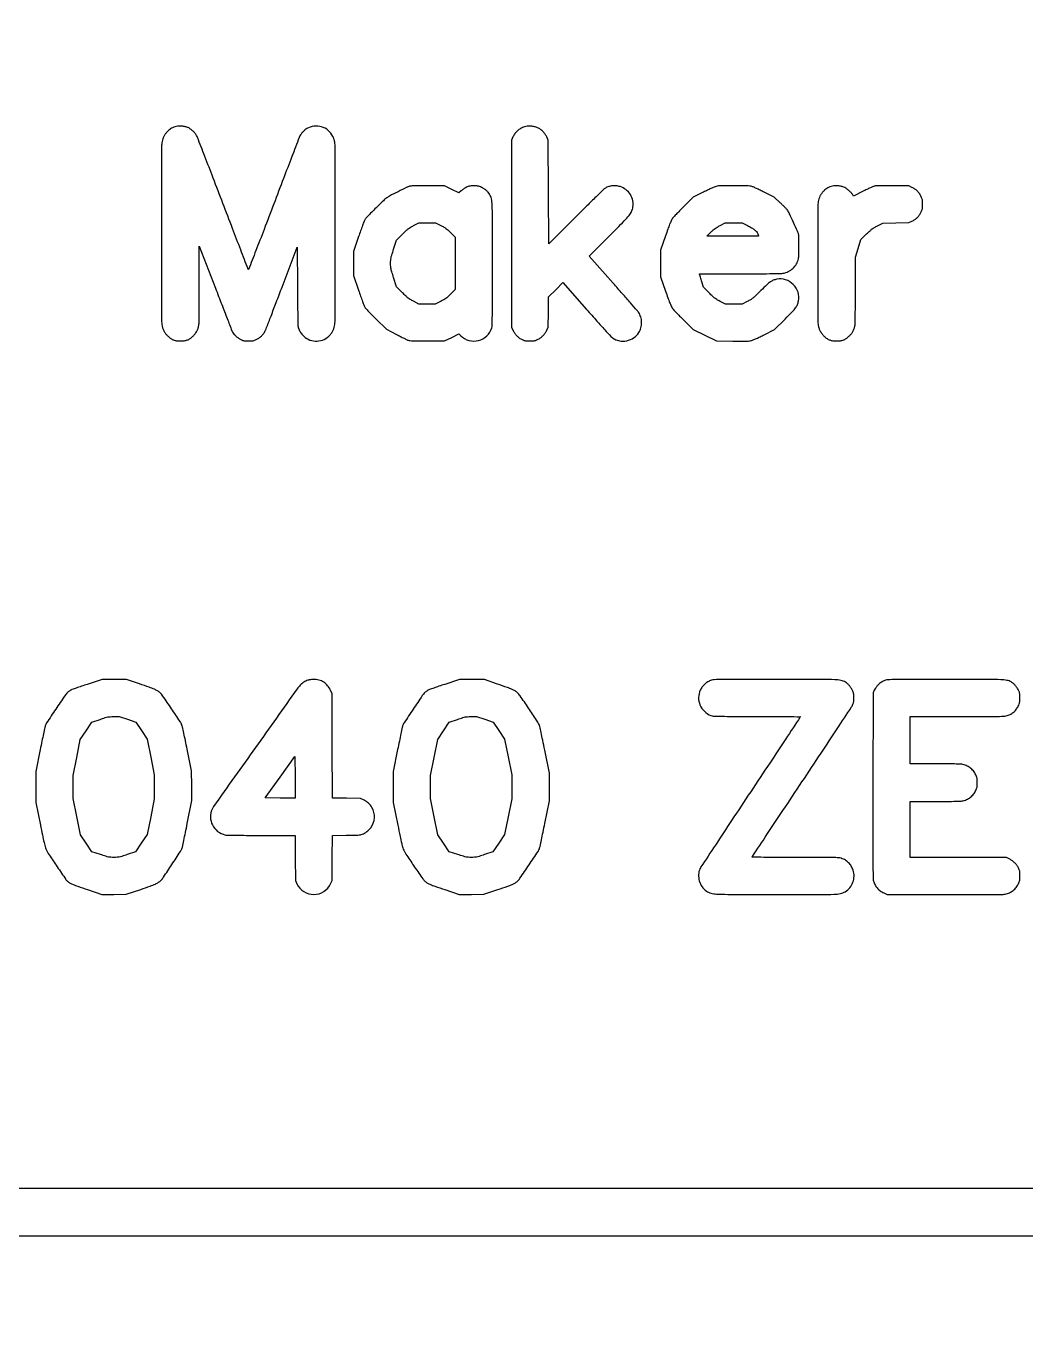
# Model space of a CAD drawing. Extents: x 980 to 25457, y 984 to 49020.
# Drawn here: x 13790 to 15968, y 37012 to 39874 of the extents above; entities that cross this region are included whole.
import ezdxf

# ---------------------------------------------------------------- set-up
doc = ezdxf.new("R2010")
doc.units = 0

msp = doc.modelspace()

# ---------------------------------------------------------------- linework, layer by layer
for points in [[(25353.176636, 36563.461695, -0.000001), (25352.040197, 20064.737908)], [(981.025332, 39243.286233, 0.000001), (980.725995, 36638.380945, 0.000022), (980.440705, 32466.957132, 0.000002), (980.203828, 20941, 0.000003), (980.107189, 12237.212398, 0.000012), (980.209361, 6804.802998)], [(1083.221486, 6831.128539, -0.000012), (1083.127559, 12273.089819, -0.000003), (1083.236026, 20942, -0.000002), (1083.488164, 32350.921193, -0.000022), (1083.779877, 36579.793336, -0.000001), (1084.083373, 39239.060792, -0.032823)], [(1895.500479, 7922.608607, -0.000003), (1895.516153, 10549.853821, -0.000001), (1895.574114, 14934.526042, -0.000001), (1895.654924, 19974.475505, -0.000001), (1895.750479, 25038.650259)], [(25455.283853, 8026.2, 0.000006), (25455.447111, 13939.785085, 0.000004), (25455.5, 20957, 0.000003), (25455.451202, 30583.274766, 0.000015), (25455.249846, 35648.33495)], [(23837.04827, 49018.908979, 0.000001), (21675.802621, 49019.17901, 0.000024), (18681.279442, 49019.402857, 0.000005), (13233.5, 49019.49605, 0.000002), (9165.520775, 49019.509787, 0.000004), (5739.221875, 49019.480206)], [(24540.017364, 25078.057967, 0.000003), (24540.072189, 18212.977995, 0.000025)], [(1792.666637, 28542.695892, 0.000006), (1792.411049, 24569.503036, 0.000003), (1792.195825, 19883.965567, 0.000004), (1792.047621, 15244.749166, 0.000006), (1792, 11426.463451)], [(24642.699465, 18970.575659, 0.000004), (24643, 25073.957926)], [(23728.367996, 45337.206403, 0.000002), (23728.354216, 42876.105371, 0.000002), (23728.361756, 40416.175094, 0.019036)], [(2708.027317, 40429.777448, 0.000002), (2708.046285, 42874.87655, 0.000002), (2708.048936, 45320.157135, 0.014115)], [(23830.974531, 40438.62303, -0.000002), (23830.960256, 42874.830485, -0.000002), (23830.963185, 45310.710508, -0.013332)], [(13824.671875, 46783.53447, -0.00001), (15406.434288, 46783.581334, -0.000006), (17284.5, 46783.575087, -0.000006), (20407.841099, 46783.489704, -0.000086)], [(22188.118441, 46885.898062, 0.000002), (21154.696275, 46886.184515, 0.00005)], [(11948.415956, 46444.603584, 0.000002), (11948.240306, 45424.10039, 0.000048)], [(22164.7084, 37341.415556, -0.000002), (21019.046627, 37341.238715, -0.000042)], [(19548.368716, 37341.140756, -0.000012), (17271, 37341.236673, -0.000007), (14300.26361, 37341.473702, -0.000076), (13126.940203, 37341.762377, -0.000008), (12380.837768, 37342.071856, -0.035149), (12365, 37343.19344, -0.008076), (12344.594225, 37346.426222, -0.012557), (12327.129279, 37349.937147, -0.013406), (12310.735497, 37354.128496, -0.011323), (12293.631256, 37359.414966, -0.052442), (12225.331756, 37390.506757, -0.053082), (12165.297889, 37435.022394, -0.053116), (12116.014842, 37491.150329, -0.052641), (12079.490698, 37556.564184, -0.019118), (12070.37697, 37580.356143, -0.018182), (12062.93793, 37605.173701, -0.017569), (12057.10388, 37631.295646, -0.01529), (12052.802773, 37659, -0.030793), (12052.00554, 37671.867799, -0.000004), (12051.750672, 38512.850261, -0.000064), (12051.548069, 39716.029399, -0.00001), (12051.5, 42063, -0.000006), (12051.536126, 44876.122581, -0.000097)], [(11948.14474, 44107.371698, 0.000013), (11948.246262, 42052.5, 0.000007), (11948.492302, 39326.436677, 0.00009), (11948.782725, 38303.428514, 0.000013), (11949.095668, 37664.667079, 0.032528), (11950.288236, 37646.5, 0.011045), (11955.004923, 37615.846307, 0.014831), (11960.709539, 37588.329923, 0.015618), (11967.758361, 37562.388406, 0.014863), (11976.51802, 37536.5, 0.044041), (12011.327102, 37463.32542, 0.044407), (12058.331693, 37397.59563, 0.044357), (12116.259656, 37341.133634, 0.043735), (12183.5, 37295.475373, 0.025466), (12223.759461, 37275.620143, 0.025063), (12266.041191, 37259.843052, 0.024539), (12310.556566, 37248.098325, 0.022228), (12357.5, 37240.308573, 0.0299), (12378.903308, 37239.018314, 0.000015), (13051.178333, 37238.750856, 0.000086), (14149.329828, 37238.536381, 0.000006), (17280.5, 37238.5, 0.000006), (20411.670172, 37238.536381, 0.000086)], [(22508.880463, 44165.819171, -0.000013), (22508.780506, 42053, -0.000007), (22508.543026, 39306.679332, -0.000092)], [(22508.594957, 46441.130711, -0.000003), (22508.777433, 45460.46859, -0.000051)], [(19747.966021, 46886.42952, 0.00001), (17285.5, 46886.561405, 0.000015), (15404.375221, 46886.565599, 0.000025), (13819.1125, 46886.440676)]]:
    msp.add_lwpolyline(points, format="xyb")
for points in [[(14113.836372, 39655.139713, 0.024634), (14108.665401, 39653.145152, 0.039191), (14104.496549, 39650.890719, 0.038479), (14100.67781, 39647.981678, 0.022718), (14096.573579, 39643.975208, 0.036457), (14092.891168, 39639.413498, 0.034728), (14089.843812, 39634.293032, 0.034584), (14087.523383, 39628.778023, 0.03544), (14086.007652, 39623.040348, 0.046812), (14084.998115, 39612.316707, 0.000076), (14084.968248, 39422.507482, 0.000077), (14084.996303, 39232.774534, 0.046084), (14086.00528, 39221.88649, 0.042221), (14087.761155, 39215.514796, 0.039155), (14090.596493, 39209.357896, 0.038808), (14094.386529, 39203.665537, 0.039748), (14098.983124, 39198.676109, 0.037125), (14105.106213, 39193.798249, 0.060269), (14111.004787, 39190.741794, 0.057938), (14117.628887, 39189.107161, 0.031558), (14126, 39188.578281, 0.031558), (14134.371113, 39189.107161, 0.057938), (14140.995213, 39190.741794, 0.060269), (14146.893787, 39193.798249, 0.037125), (14153.016876, 39198.676109, 0.04024), (14157.74569, 39203.819177, 0.04098), (14161.557648, 39209.623403, 0.041395), (14164.339782, 39215.913199, 0.042923), (14166.007061, 39222.5, 0.036854), (14166.43016, 39227.271081, 0.00085), (14166.726784, 39249.959785, 0.001775), (14166.944291, 39277.76469, 0.000959), (14167.024912, 39312), (14167.061409, 39395.5), (14202.347511, 39303.5, 0.000428), (14216.002287, 39267.989305, 0.000673), (14227.793361, 39237.525722, 0.000155), (14238.180465, 39210.820898, 0.028136), (14239.420983, 39208.098204, 0.057698), (14242.42922, 39203.69205, 0.031678), (14247.018269, 39199.031316, 0.030986), (14252.376638, 39194.804746, 0.040902), (14257.759248, 39191.693133, 0.017014), (14261.932997, 39189.887189, 0.046642), (14265.015431, 39188.997066, 0.038344), (14268.532335, 39188.604165, 0.008652), (14274.551863, 39188.5, 0.00864), (14280.793021, 39188.607858, 0.043638), (14284.249078, 39189.030829, 0.049463), (14287.383739, 39190.027506, 0.013082), (14292.160418, 39192.23472, 0.037592), (14298.526611, 39196.000508, 0.04921), (14303.660509, 39200.39237, 0.048802), (14307.868521, 39205.733687, 0.036101), (14311.460436, 39212.346735, 0.014109), (14313.677587, 39217.632207, 0.000328), (14323.413506, 39242.859668, 0.000728), (14334.759179, 39272.444192, 0.000494), (14347.600673, 39306.17554), (14380.5, 39392.851079), (14381.043937, 39307.17554, 0.000628), (14381.376584, 39263.439829, 0.002974), (14381.74783, 39238.377066, 0.002405), (14382.175765, 39221.64546, 0.072105), (14382.905909, 39217.5, 0.022196), (14384.610538, 39213.007938, 0.026803), (14386.61585, 39208.967245, 0.027755), (14388.974271, 39205.28579, 0.027373), (14391.736116, 39201.870327, 0.095182), (14404.651648, 39192.127244, 0.100934), (14419.992423, 39188.123181, 0.101929), (14435.554493, 39190.459753, 0.099), (14449.109637, 39198.76199, 0.03654), (14453.795977, 39203.783876, 0.041184), (14457.497314, 39209.246921, 0.041945), (14460.199549, 39215.149604, 0.040693), (14461.911717, 39221.480255, 0.045654), (14463.047368, 39233.85017, 0.000099), (14463.067786, 39423.246693, 0.000087), (14463.017808, 39613.337473, 0.052208), (14461.875622, 39624.200779, 0.020605), (14461.264413, 39626.591665, 0.011934), (14460.344276, 39629.412104, 0.011916), (14459.284642, 39632.201425, 0.019586), (14458.241444, 39634.5, 0.102439), (14447.994169, 39647.450828, 0.102645), (14433.453792, 39655.256603, 0.102638), (14417.007405, 39656.633862, 0.102411), (14401.356147, 39651.358062, 0.046237), (14397.297029, 39648.450142, 0.024652), (14392.830822, 39644.176689, 0.02466), (14388.830682, 39639.511918, 0.048889), (14386.237187, 39635.392036, 0.024464), (14384.847884, 39632.240594, 0.000072), (14368.75163, 39590.262625, 0.000425), (14350.611738, 39542.813923, 0.000266), (14329.447914, 39487.225411, -0.00066), (14308.252891, 39431.686686, -0.001134), (14290.42515, 39385.469954, -0.000069), (14274.413656, 39344.257286, -0.638435), (14273.913881, 39344.225411, -0.032846), (14273.420032, 39345.295391, -0.000011), (14257.350541, 39387.13184, -0.000193), (14239.531555, 39433.579756, -0.000117), (14218.501394, 39488.5, 0.000425), (14197.33886, 39543.664262, 0.000672), (14179.094103, 39590.912408, 0.000143), (14162.982097, 39632.435807, 0.030597), (14161.188842, 39636.329473, 0.054098), (14157.651577, 39641.490311, 0.033584), (14152.501951, 39646.736636, 0.033663), (14146.726207, 39651.221603, 0.056525), (14141.28458, 39654.054772, 0.047099), (14134.784353, 39655.874576, 0.034848), (14127.358985, 39656.688476, 0.035268), (14120.030537, 39656.461213, 0.054397)], [(14875.486943, 39655.266675, 0.040742), (14867.200859, 39651.506809, 0.055175), (14860.503429, 39646.74916, 0.056095), (14855.089389, 39640.709554, 0.044101), (14850.638207, 39633.123378), (14847.5, 39626.5), (14847.5, 39422.448137), (14847.5, 39218.396274), (14851.23472, 39210.839582, 0.036954), (14854.92047, 39204.590531, 0.047341), (14859.228009, 39199.490733, 0.047104), (14864.436523, 39195.273055, 0.036039), (14870.820391, 39191.664521, 0.017293), (14874.949145, 39189.880568, 0.046477), (14878.020539, 39188.996103, 0.038159), (14881.52891, 39188.604305, 0.008734), (14887.5, 39188.5, 0.008747), (14893.482626, 39188.604672, 0.038391), (14896.991334, 39188.998347, 0.046523), (14900.07156, 39189.888934, 0.016991), (14904.240752, 39191.693133, 0.043479), (14910.4487, 39195.324607, 0.042325), (14915.995665, 39200.004335, 0.042325), (14920.675393, 39205.5513, 0.043479), (14924.306867, 39211.759248), (14927.5, 39218.5), (14927.810173, 39251.571807), (14928.120347, 39284.643613), (14943.81514, 39300.31541), (14959.509933, 39315.987207), (15011.255671, 39257.243604, 0.001322), (15033.708736, 39231.889577, 0.003018), (15050.816146, 39212.906432, 0.001792), (15064.184799, 39198.355876, 0.056563), (15067.861557, 39195.188447, 0.101172), (15082.679675, 39188.985306, 0.099292), (15098.847938, 39189.036102, 0.099526), (15113.715866, 39195.313005, 0.102167), (15124.841368, 39206.802783, 0.076005), (15129.500952, 39217.408878, 0.069627), (15130.967522, 39229.25275, 0.070055), (15129.127095, 39240.976434, 0.078732), (15124.137936, 39251.233078, 0.026067), (15121.742689, 39254.306631, 0.000387), (15106.750031, 39271.577842, 0.001052), (15089.285271, 39291.580269, 0.000695), (15069.131759, 39314.5), (15017.107014, 39373.5), (15061.343907, 39418, 0.001627), (15093.016512, 39450.069037, 0.022904), (15103.803619, 39462.119745, 0.064146), (15109.060374, 39470.575455, 0.061547), (15112.093787, 39480.205601, 0.096972), (15111.938751, 39494.138632, 0.087922), (15106.595532, 39507.521761, 0.087044), (15096.91654, 39518.361189, 0.09243), (15084.314969, 39524.984435, 0.050559), (15076.011446, 39526.655034, 0.049434), (15067.477248, 39526.644117, 0.050487), (15059.286665, 39524.975647, 0.058095), (15052, 39521.739924, 0.058762), (15049.528986, 39519.856171, 0.000478), (15031.903125, 39502.775249, 0.001716), (15011.750361, 39483.073303, 0.001103), (14988.5, 39460.085271), (14928.5, 39400.5), (14928, 39513.5), (14927.5, 39626.5), (14924.306867, 39633.240752, 0.043404), (14920.686349, 39639.432111, 0.042062), (14916.017095, 39644.975937, 0.042295), (14910.513635, 39649.632242, 0.045026), (14904.414604, 39653.186757, 0.051602), (14897.537949, 39655.577384, 0.039943), (14889.693463, 39656.775963, 0.040713), (14881.972882, 39656.701809, 0.063472)], [(14625, 39525.6751, 0.04769), (14619.061172, 39523.400732, 0.002326), (14600.207062, 39513.925343, 0.002627), (14581.630694, 39504.357885, 0.039894), (14575.5, 39500.509105, 0.03359), (14568.194126, 39494.261139, 0.002616), (14549.918197, 39476.185374, 0.001614), (14531.092657, 39457.248245, 0.065245), (14527.574509, 39452.609859, 0.040901), (14526.217847, 39449.704401, 0.0022), (14522.726528, 39440.160396, 0.003428), (14518.697056, 39428.748789, 0.002492), (14514.364484, 39416), (14503.5, 39383.5), (14503.5, 39357.5), (14503.5, 39331.5), (14514.388416, 39299, 0.002657), (14518.738937, 39286.239978, 0.003629), (14522.803008, 39274.793282, 0.002389), (14526.32809, 39265.231253, 0.041563), (14527.743723, 39262.23245, 0.055935), (14529.676905, 39259.613539, 0.003679), (14536.124295, 39252.761664, 0.005297), (14543.973432, 39244.714566, 0.00393), (14552.809187, 39235.984207), (14575.407759, 39214.003514), (14596.886255, 39202.821957, 0.001848), (14605.40914, 39198.424971, 0.002403), (14613.250308, 39194.463737, 0.001795), (14619.84818, 39191.199833, 0.021854), (14622.432376, 39190.0702, 0.068848), (14626.047379, 39189.220254, 0.013946), (14632.639598, 39188.787484, 0.008071), (14643.407401, 39188.555688, 0.001346), (14664.101282, 39188.5), (14701.702564, 39188.5), (14717.371544, 39196.229738), (14733.040524, 39203.959476), (14736.918431, 39200.081569, 0.130146), (14754.812138, 39189.67984, 0.128799), (14775.584226, 39189.44021, 0.129531), (14793.719706, 39199.401439, 0.132366), (14804.411743, 39216.931501, 0.065211), (14805.370842, 39223.100066, 0.003178), (14805.737014, 39243.839866, 0.002535), (14805.954418, 39278.747139, 0.000289), (14806, 39357.5, 0.000368), (14805.925909, 39458.059342, 0.009843), (14805.359244, 39484.836305, 0.039539), (14803.701774, 39498.595936, 0.091945), (14799.841368, 39508.197217, 0.037106), (14796.415813, 39512.799598, 0.037235), (14792.351271, 39516.839335, 0.036), (14787.599767, 39520.347091, 0.030382), (14782.123378, 39523.361793, 0.017588), (14778.029805, 39525.127879, 0.04648), (14774.965544, 39526.006496, 0.037924), (14771.453895, 39526.396241, 0.008681), (14765.477998, 39526.5, 0.008462), (14759.433474, 39526.39769, 0.039723), (14755.982575, 39526.005185, 0.048963), (14752.979619, 39525.107411, 0.017295), (14748.87979, 39523.262065, 0.020793), (14746.015154, 39521.700432, 0.013539), (14742.837979, 39519.673985, 0.013621), (14739.840617, 39517.524731, 0.025129), (14737.546596, 39515.594214), (14732.789607, 39511.164299), (14717.248551, 39518.832149), (14701.707494, 39526.5), (14665.603747, 39526.711291, 0.001851), (14648.205113, 39526.748711, 0.005991), (14636.653672, 39526.592381, 0.007028), (14628.680517, 39526.276717, 0.054253)], [(15291, 39524.656227, 0.021004), (15287.295138, 39523.166497, 0.003579), (15280.3875, 39519.986146, 0.0039), (15272.325144, 39516.126949, 0.003467), (15264, 39511.990098), (15243.5, 39501.625559), (15222.184512, 39480.567623, 0.003932), (15213.767802, 39472.120781, 0.004941), (15206.109378, 39464.157148, 0.003987), (15199.811484, 39457.369736, 0.038529), (15197.39304, 39454.272896, 0.045377), (15195.266241, 39450.335918, 0.008615), (15192.183639, 39442.780322, 0.007273), (15188.278386, 39432.264973, 0.002914), (15183.228061, 39417.768053), (15172.539064, 39386.5), (15172.539064, 39357.5), (15172.539064, 39328.5), (15183.228061, 39297.231947, 0.002914), (15188.278386, 39282.735027, 0.007273), (15192.183639, 39272.219678, 0.008615), (15195.266241, 39264.664082, 0.045377), (15197.39304, 39260.727104, 0.038792), (15199.812215, 39257.632675, 0.004024), (15206.109378, 39250.861293, 0.004982), (15213.767807, 39242.917955, 0.003966), (15222.184512, 39234.495157), (15243.5, 39213.5), (15268.85564, 39201), (15294.21128, 39188.5), (15329.684629, 39188.202004, 0.00145), (15349.598676, 39188.092449, 0.008843), (15359.889501, 39188.247688, 0.016957), (15366.324217, 39188.677398, 0.045611), (15370.821957, 39189.550572, 0.032554), (15374.193602, 39190.773661, 0.004084), (15381.286708, 39193.951862, 0.00479), (15389.65175, 39197.8797, 0.003957), (15398.492968, 39202.221492), (15420.5, 39213.245849), (15443.689656, 39236.372924, 0.004455), (15459.662105, 39252.588655, 0.032386), (15466.734291, 39260.914125, 0.06239), (15470.561443, 39267.679477, 0.046356), (15473.080763, 39275.894902, 0.132517), (15471.974516, 39294.754268, 0.116348), (15461.574873, 39311.574873, 0.116348), (15444.754268, 39321.974516, 0.132517), (15425.894902, 39323.080763, 0.043181), (15418.087743, 39320.740655, 0.059031), (15411.635359, 39317.253721, 0.035148), (15404.068346, 39311.088838, 0.006442), (15391.071044, 39298.56633, -0.002685), (15379.092915, 39286.850952, -0.022943), (15373.465237, 39281.884542, -0.038472), (15368.527169, 39278.50422, -0.015171), (15361.266657, 39274.603237), (15350.033313, 39269), (15332.00128, 39269), (15313.969247, 39269), (15302.234623, 39274.921804, -0.010921), (15294.988634, 39278.779255, -0.03543), (15290.441631, 39281.770465, -0.029354), (15285.940484, 39285.650224, -0.005772), (15278.361933, 39293.171804), (15266.223865, 39305.5), (15261.611933, 39319.501184, -0.001485), (15259.844244, 39324.921754, -0.002305), (15258.354755, 39329.609485, -0.000676), (15257.084888, 39333.690162, -0.075226), (15257, 39334.251184, -0.411607), (15257.30513, 39334.559044, -0.000072), (15282.776562, 39334.782254, -0.001334), (15311.102206, 39334.950848, -0.0008), (15344.75, 39335.007554, 0.000875), (15381.859122, 39335.075661, 0.00182), (15410.790549, 39335.284675, 0.000993), (15433.686051, 39335.578893, 0.035085), (15439, 39336.031546, 0.074436), (15450.81248, 39339.73374, 0.075388), (15460.965791, 39346.721902, 0.075811), (15468.546742, 39356.366453, 0.076589), (15472.875622, 39367.799221, 0.047142), (15473.757918, 39375.446672, 0.004551), (15473.974019, 39394.158124, 0.004788), (15473.841016, 39412.814336, 0.042705), (15473.00576, 39420.96963, 0.05733), (15470.953258, 39427.55916, 0.003343), (15462.293582, 39446.786417, 0.004325), (15453.50014, 39465.537286, 0.036704), (15448.874423, 39473.606234, 0.038984), (15447.063542, 39475.883345, 0.006018), (15443.07675, 39480.062851, 0.006683), (15438.238701, 39484.883441, 0.005764), (15433.03121, 39489.820005), (15419.960675, 39501.927542), (15398.230337, 39512.855844, 0.003779), (15389.512023, 39517.158081, 0.004611), (15381.287783, 39521.046285, 0.003887), (15374.321877, 39524.195866, 0.032272), (15371.068499, 39525.392073, 0.046852), (15366.7673, 39526.237946, 0.0151), (15360.278495, 39526.695181, 0.008559), (15350.091727, 39526.929858, 0.001634), (15331.568499, 39526.978908, 0.001164), (15309.907126, 39526.91506, 0.012979), (15301.276594, 39526.645412, 0.032577), (15295.929322, 39525.988047, 0.038235)], [(15543.836372, 39525.139713, 0.024634), (15538.665401, 39523.145152, 0.039191), (15534.496549, 39520.890719, 0.038479), (15530.67781, 39517.981678, 0.022718), (15526.573579, 39513.975208, 0.037587), (15522.774533, 39509.247208, 0.036567), (15519.687149, 39503.96146, 0.036461), (15517.395087, 39498.266768, 0.036873), (15515.964884, 39492.320768, 0.040456), (15515.033052, 39480.907779, 0.000175), (15515.002585, 39357.418118, 0.000176), (15515.058835, 39233.940891, 0.040351), (15515.992939, 39222.5, 0.042923), (15517.660218, 39215.913199, 0.041395), (15520.442352, 39209.623403, 0.04098), (15524.25431, 39203.819177, 0.04024), (15528.983124, 39198.676109, 0.037125), (15535.106213, 39193.798249, 0.060269), (15541.004787, 39190.741794, 0.057938), (15547.628887, 39189.107161, 0.031558), (15556, 39188.578281, 0.031558), (15564.371113, 39189.107161, 0.057938), (15570.995213, 39190.741794, 0.060269), (15576.893787, 39193.798249, 0.037125), (15583.016876, 39198.676109, 0.039748), (15587.613471, 39203.665537, 0.038808), (15591.403507, 39209.357896, 0.039155), (15594.238845, 39215.514796, 0.042221), (15595.99472, 39221.88649, 0.041752), (15596.436308, 39226.241519, 0.001149), (15596.727785, 39245.292127, 0.002162), (15596.934554, 39269.122822, 0.001088), (15597, 39299.203531), (15597, 39371.134082), (15603.019236, 39390.317041), (15609.038471, 39409.5), (15621.4252, 39421.694486, -0.006098), (15628.914657, 39428.889971, -0.026071), (15633.64816, 39432.885497, -0.03176), (15638.317466, 39435.981015, -0.012228), (15645.155965, 39439.694486), (15656.5, 39445.5), (15685, 39446), (15713.5, 39446.5), (15720.179609, 39449.664521, 0.036039), (15726.563477, 39453.273055, 0.047104), (15731.771991, 39457.490733, 0.047341), (15736.07953, 39462.590531, 0.036954), (15739.76528, 39468.839582, 0.013097), (15741.974587, 39473.62115, 0.049598), (15742.970613, 39476.75731, 0.043587), (15743.392713, 39480.220453, 0.008542), (15743.5, 39486.5, 0.008542), (15743.392713, 39492.779547, 0.043587), (15742.970613, 39496.24269, 0.049598), (15741.974587, 39499.37885, 0.013097), (15739.76528, 39504.160418, 0.036954), (15736.07953, 39510.409469, 0.047341), (15731.771991, 39515.509267, 0.047104), (15726.563477, 39519.726945, 0.036039), (15720.179609, 39523.335479), (15713.5, 39526.5), (15678.517939, 39526.810281, 0.002239), (15663.212299, 39526.877485, 0.004806), (15651.409386, 39526.762987, 0.004209), (15642.469308, 39526.515007, 0.04931), (15639.017939, 39526.047313, 0.042419), (15636.234365, 39525.130986, 0.004083), (15629.697277, 39522.282203, 0.005172), (15621.953912, 39518.735784, 0.004062), (15613.632365, 39514.737032), (15592.76473, 39504.5), (15591.19505, 39507, 0.048851), (15587.500561, 39511.777177, 0.026068), (15582.096902, 39516.941586, 0.026004), (15576.306719, 39521.422798, 0.060022), (15571.451102, 39523.992469, 0.046107), (15564.854855, 39525.851442, 0.035272), (15557.403146, 39526.689808, 0.035792), (15550.067982, 39526.469451, 0.054377)], [(14693.266657, 39440.378074, -0.011553), (14699.837435, 39436.897512, -0.030149), (14704.33526, 39434.011299, -0.027807), (14708.654143, 39430.472892, -0.008612), (14714.75, 39424.688177), (14725, 39414.620206), (14725, 39357.5), (14725, 39300.379794), (14714.75, 39290.358649, -0.00836), (14708.501065, 39284.450303, -0.030491), (14704.258589, 39281.021623, -0.032343), (14699.756303, 39278.235899, -0.010276), (14692.714136, 39274.668752), (14680.928272, 39269), (14663.388463, 39269), (14645.848655, 39269), (14634.174328, 39274.964901, -0.011356), (14626.974454, 39278.852276, -0.034733), (14622.357298, 39281.925175, -0.02803), (14617.713991, 39285.938122, -0.005469), (14609.847895, 39293.714901), (14597.195791, 39306.5), (14590.597895, 39326.636475, -0.002889), (14586.45121, 39339.543517, -0.023623), (14584.87306, 39345.527857, -0.03822), (14584.20252, 39350.494281, -0.014451), (14584, 39357.5, -0.014451), (14584.20252, 39364.505719, -0.03822), (14584.87306, 39369.472143, -0.023623), (14586.45121, 39375.456483, -0.002889), (14590.597895, 39388.363525), (14597.195791, 39408.5), (14609.847895, 39421.283838, -0.005537), (14617.654588, 39428.999041, -0.027321), (14622.328532, 39433.047434, -0.034029), (14626.947118, 39436.147482, -0.011777), (14634, 39439.99645), (14645.5, 39445.925224), (14663.766657, 39445.962612), (14682.033313, 39446)], [(15361.765377, 39440.09342, -0.014848), (15370.798787, 39435.205095, -0.037342), (15376.970811, 39430.979356, -0.051065), (15381.176166, 39426.843666, -0.068918), (15383.980164, 39422.311937, -0.002818), (15384.754215, 39420.535063, -0.00425), (15385.406673, 39418.977543, -0.001744), (15385.948669, 39417.638906, -0.095596), (15386, 39417.372882, -0.412222), (15385.847635, 39417.219477, -0.000043), (15369.483048, 39417.109534, -0.001036), (15351.332717, 39417.026795, -0.000621), (15329.772078, 39417), (15273.544156, 39417), (15282.022078, 39425.580757, -0.011958), (15287.053417, 39430.435249, -0.029375), (15291.031508, 39433.684301, -0.028256), (15295.453369, 39436.516298, -0.01034), (15302, 39440.028903), (15313.5, 39445.896291), (15331.765377, 39445.948146), (15350.030753, 39446)], [(13923, 38440.18475, 0.001587), (13910.307946, 38435.901359, 0.002267), (13899.07464, 38432.013565, 0.001237), (13889.599792, 38428.659831, 0.034292), (13887.190263, 38427.609049, 0.026503), (13885.633464, 38426.691066, 0.011288), (13883.647353, 38425.307806, 0.011131), (13881.590373, 38423.733714, 0.014351), (13879.777007, 38422.193429, 0.060439), (13873.936067, 38415.496266, 0.002008), (13854.184202, 38386.153096, 0.001709), (13834.410286, 38356.300421, 0.07386), (13831.23297, 38349.447835, 0.018846), (13830.475974, 38346.471043, 0.000461), (13827.523801, 38332.648192, 0.001001), (13824.108071, 38316.422668, 0.000681), (13820.283685, 38297.947835), (13810.529107, 38250.5), (13810.540101, 38216.5), (13810.551096, 38182.5), (13820.702109, 38133.354115, 0.001763), (13825.216116, 38111.882218, 0.004044), (13828.80404, 38095.748491, 0.002946), (13831.701239, 38083.529366, 0.058328), (13833.038396, 38079.924738, 0.029307), (13839.53073, 38068.852771, 0.002705), (13857.340503, 38042.501942, 0.001363), (13876.33557, 38014.884373, 0.074836), (13880.647746, 38010.298089, 0.041195), (13885.798852, 38006.890355, 0.029062), (13892.070369, 38003.907124, 0.01377), (13902.143247, 38000.134561, 0.001864), (13923.5, 37992.888763), (13954.5, 37982.5), (13981, 37982.523221), (14007.5, 37982.546442), (14039.5, 37993.330133, 0.003742), (14060.350511, 38000.530776, 0.02074), (14071.356112, 38004.945476, 0.039019), (14078.317755, 38008.757281, 0.058509), (14083.630007, 38013.19408, 0.042035), (14089.156277, 38020.111682, 0.001602), (14107.420608, 38047.578037, 0.00132), (14125.796858, 38075.566137, 0.053517), (14129.109653, 38082.065122, 0.036653), (14130.115849, 38085.422182, 0.001051), (14133.317518, 38100.025325, 0.002124), (14136.977961, 38117.243039, 0.00146), (14140.988508, 38136.79564), (14151.125663, 38186.961036), (14150.762605, 38219.230518), (14150.399546, 38251.5), (14140.710857, 38299, 0.001438), (14136.877064, 38317.523531, 0.002083), (14133.376346, 38333.857365, 0.001054), (14130.319197, 38347.697222, 0.034903), (14129.347702, 38350.961241, 0.056174), (14125.068899, 38359.357681, 0.002381), (14106.527839, 38387.152011, 0.002368), (14087.715305, 38414.78114, 0.056589), (14081.567422, 38421.853493, 0.050995), (14076.106595, 38425.921461, 0.033592), (14069.121425, 38429.480168, 0.017326), (14058.061265, 38433.762183, 0.002891), (14036.5, 38441.122325), (14008.5, 38450.5), (13982, 38450.76913), (13955.5, 38451.03826)], [(14403.908937, 38449.103615, 0.035223), (14399.327132, 38447.273219, 0.028157), (14394.677356, 38444.691918, 0.028334), (14390.383663, 38441.628309, 0.037456), (14386.873426, 38438.349854, 0.031571), (14380.253505, 38430.189115, 0.000072), (14289.708748, 38302.892415, 0.000046), (14198.199345, 38174.175148, 0.049274), (14194.804216, 38168.23807, 0.113847), (14191.410393, 38150.989626, 0.108787), (14195.814293, 38133.681966, 0.108354), (14207.102346, 38119.772826, 0.112139), (14223.042273, 38112.076157, 0.052205), (14226.86721, 38111.606497, 0.001123), (14245.760612, 38111.311438, 0.002263), (14269.845201, 38111.098458, 0.000997), (14301.705931, 38111.024446), (14375.911861, 38111), (14376.205931, 38061.726737), (14376.5, 38012.453473), (14379.9318, 38005.484734, 0.13818), (14395.170837, 37988.532022, 0.142886), (14416.817581, 37982.304834, 0.143453), (14438.35263, 37988.700772, 0.139581), (14453.306867, 38005.759248), (14456.5, 38012.5), (14456.793888, 38061.684322), (14457.087777, 38110.868644), (14487.293888, 38111.223542, 0.001775), (14504.041756, 38111.479769, 0.010348), (14512.854559, 38111.828428, 0.019294), (14518.351914, 38112.373456, 0.057868), (14522, 38113.316675, 0.141752), (14540.750907, 38127.578454, 0.146536), (14548.688208, 38149.463742, 0.148309), (14543.253524, 38171.91008, 0.145913), (14526.240314, 38187.727657), (14518.611268, 38191.5), (14487.822165, 38191.803256), (14457.033063, 38192.106512), (14456.766531, 38306.303256), (14456.5, 38420.5), (14453.361793, 38427.123378, 0.064747), (14446.823205, 38437.284443, 0.075452), (14438.191476, 38444.840973, 0.076274), (14427.789063, 38449.439143, 0.06814), (14416.068499, 38450.946223, 0.021572), (14413.146473, 38450.796117, 0.013983), (14409.787122, 38450.382774, 0.014064), (14406.522675, 38449.793744, 0.025758)], [(14702, 38440.184324, 0.001587), (14689.307946, 38435.901096, 0.002267), (14678.07464, 38432.01344, 0.001237), (14668.599795, 38428.659818, 0.034295), (14666.190263, 38427.609049, 0.026503), (14664.633464, 38426.691066, 0.011288), (14662.647353, 38425.307806, 0.011131), (14660.590373, 38423.733714, 0.014351), (14658.777007, 38422.193429, 0.060417), (14652.960653, 38415.525059, 0.001988), (14633.197206, 38386.172932, 0.001688), (14613.406358, 38356.308511, 0.07401), (14610.24984, 38349.5, 0.018708), (14609.501561, 38346.556675, 0.000446), (14606.543355, 38332.721875, 0.00098), (14603.121227, 38316.491157, 0.000665), (14599.286002, 38298), (14589.5, 38250.5), (14589.532805, 38216.5), (14589.565611, 38182.5), (14599.664937, 38133.449359, 0.001414), (14604.848961, 38108.627122, 0.005735), (14608.22232, 38093.555003, 0.00768), (14610.714586, 38083.671603, 0.051537), (14612.521016, 38078.949359, 0.029611), (14619.342625, 38067.241074, 0.003436), (14636.328941, 38042.069545, 0.001932), (14654.353669, 38015.968003, 0.070434), (14659.29921, 38010.647206, 0.04074), (14664.54238, 38007.061213, 0.032115), (14670.724684, 38004.04258, 0.01481), (14680.672081, 38000.293894, 0.001854), (14702.5, 37992.888763), (14733.5, 37982.5), (14760.5, 37982.521428), (14787.5, 37982.542857), (14817.412612, 37992.760941, 0.00187), (14839.16693, 38000.283157, 0.015584), (14848.895018, 38004.031901, 0.034438), (14854.890024, 38007.0608, 0.042843), (14859.961896, 38010.69938, 0.066136), (14866.006828, 38017.443645, 0.002305), (14885.737927, 38046.654056, 0.002119), (14905.337937, 38076.231342, 0.073647), (14908.833627, 38083.774445, 0.019505), (14909.626876, 38086.908078, 0.000494), (14912.64798, 38101.226841, 0.001056), (14916.142425, 38118.046961, 0.00072), (14920.047465, 38137.184445), (14930, 38186.320001), (14930, 38216.374304), (14930, 38246.428608), (14919.920442, 38296.964304, 0.001805), (14915.555413, 38318.444709, 0.003623), (14911.925214, 38335.365672, 0.002572), (14908.931662, 38348.522195, 0.04857), (14907.57875, 38352.525052, 0.040442), (14902.163689, 38362.347506, 0.002807), (14884.571415, 38388.605515, 0.002246), (14866.391185, 38415.156791, 0.055762), (14860.573542, 38421.839593, 0.047691), (14855.315355, 38425.818511, 0.036113), (14848.894237, 38429.163673, 0.017322), (14838.567269, 38433.210063, 0.002404), (14816.823809, 38440.754896), (14788.5, 38450.430759), (14761.5, 38450.734084), (14734.5, 38451.037409)], [(15283.486943, 38449.201234, 0.042754), (15275.322382, 38445.571056, 0.054923), (15268.607913, 38440.84244, 0.055895), (15263.172255, 38434.839169, 0.046648), (15258.814397, 38427.41707, 0.106178), (15255.146391, 38411.473148, 0.103518), (15258.291676, 38395.270977, 0.101536), (15267.756108, 38381.449364, 0.098269), (15282, 38372.277455, 0.081968), (15287.051996, 38371.186866, 0.007119), (15300.242231, 38370.727613, 0.004051), (15323.621708, 38370.436172, 0.000371), (15381.75, 38370.225637, -0.000473), (15418.273685, 38370.085882, -0.000789), (15449.020313, 38369.890631, -0.000025), (15476.803089, 38369.668965, -0.411864), (15477, 38369.470467, -0.147361), (15476.890821, 38369.108066, -0.000003), (15445.225564, 38321.324604, -0.000212), (15410.308111, 38268.682799, -0.000128), (15368.831707, 38206.24483, 0.000433), (15327.191898, 38143.47769, 0.000692), (15291.730037, 38089.76118, 0.000123), (15260.462808, 38042.230342, 0.03803), (15258.253838, 38038.240037, 0.096441), (15255.178615, 38025.523894, 0.081297), (15256.801215, 38011.747865, 0.080663), (15262.756681, 37999.112744, 0.092509), (15272.186531, 37989.692945, 0.083888), (15282.059776, 37985.129122, 0.054006), (15294.542028, 37983.14424, 0.011624), (15318.634459, 37982.504626, 0.00033), (15421.907012, 37982.232404, 0.000393), (15522.821328, 37982.112337, 0.009992), (15550.339872, 37982.651242, 0.039155), (15564.630531, 37984.343014, 0.086114), (15574.863138, 37988.287267, 0.088662), (15584.773207, 37996.919187, 0.081407), (15591.436664, 38008.695909, 0.081445), (15593.99004, 38021.978499, 0.088871), (15592.029583, 38034.959818, 0.051065), (15587.915835, 38043.948466, 0.062109), (15582.276795, 38051.285123, 0.062496), (15575.04036, 38056.978298, 0.05265), (15566.1996, 38061.103353, 0.068493), (15560.34094, 38062.258015, 0.009713), (15548.044244, 38062.730388, 0.004394), (15525.634406, 38062.95859, 0.000349), (15466.236461, 38063, -0.00051), (15417.280546, 38063.049894, -0.002816), (15390.926894, 38063.252031, -0.000833), (15372.757815, 38063.524017, -0.521475), (15372.268777, 38064.25, -0.054297), (15372.768489, 38065.216827, -0.00001), (15404.269454, 38112.720313, -0.000231), (15439.169799, 38165.295076, -0.00014), (15480.529343, 38227.5, 0.000431), (15522.031425, 38289.998111, 0.000686), (15557.406224, 38343.528125, 0.000128), (15588.554185, 38390.829245, 0.035762), (15590.890309, 38395, 0.025148), (15592.267025, 38398.360676, 0.043163), (15593.022101, 38401.290357, 0.032501), (15593.380887, 38404.830945, 0.008671), (15593.486732, 38410.5, 0.008686), (15593.390955, 38416.468771, 0.038118), (15593.005589, 38419.970268, 0.046675), (15592.129392, 38423.027706, 0.017525), (15590.361793, 38427.123378, 0.030382), (15587.347091, 38432.599767, 0.036), (15583.839335, 38437.351271, 0.037235), (15579.799598, 38441.415813, 0.037106), (15575.197217, 38444.841368, 0.092063), (15565.586587, 38448.702906, 0.039504), (15551.80334, 38450.357608, 0.009822), (15524.970295, 38450.917672, 0.000367), (15424.068499, 38450.967354, 0.000254), (15341.326728, 38450.905317, 0.002826), (15308.283887, 38450.676971, 0.004168), (15289.390541, 38450.282081, 0.076068)], [(15662.223531, 38449.029125, 0.012163), (15659.959607, 38448.151694, 0.009214), (15657.518835, 38447.083597, 0.009331), (15655.263738, 38445.995404, 0.021334), (15653.617054, 38445.072343, 0.049842), (15649.487232, 38441.912089, 0.026282), (15645.008921, 38437.251608, 0.026156), (15640.971053, 38432.055484, 0.042531), (15638.180056, 38427.218065), (15635.5, 38421.5), (15635.240409, 38218.506553, 0.000141), (15635.109372, 38087.115127, 0.002176), (15635.27369, 38041.936303, 0.003487), (15635.64705, 38016.987823, 0.076082), (15636.907935, 38009.8066, 0.054849), (15640.625831, 38001.811328, 0.054333), (15646.00303, 37994.787854, 0.053919), (15652.80922, 37989.042383, 0.052445), (15660.747915, 37984.822629), (15666.5, 37982.5), (15792.5, 37982.231053, 0.000535), (15848.70355, 37982.171191, 0.001469), (15888.366418, 37982.287875, 0.000592), (15918.844492, 37982.503187, 0.049206), (15923.5, 37983.001269, 0.057119), (15932.546491, 37985.98943, 0.058939), (15940.578872, 37990.923893, 0.058784), (15947.255755, 37997.609604, 0.056287), (15952.306867, 38005.759248, 0.01722), (15954.127117, 38009.970817, 0.047632), (15955.013479, 38013.072777, 0.037917), (15955.400015, 38016.660106, 0.007885), (15955.5, 38023, 0.007691), (15955.401927, 38029.375473, 0.038887), (15955.016891, 38032.910352, 0.049632), (15954.127148, 38035.942615, 0.017629), (15952.283078, 38040.073659, 0.046919), (15948.691325, 38045.946794, 0.037593), (15943.813361, 38051.533292, 0.03763), (15938.160296, 38056.320273, 0.047326), (15932.252644, 38059.804113), (15926.5, 38062.5), (15821.25, 38062.767886), (15716, 38063.035773), (15716, 38124.017886), (15716, 38185), (15769.816341, 38185, 0.001429), (15793.302647, 38185.067122, 0.003145), (15811.253546, 38185.282643, 0.002493), (15824.900133, 38185.600398, 0.038504), (15829.566341, 38186.093268, 0.056627), (15838.985771, 38188.958994, 0.060642), (15847.288628, 38193.819399, 0.061016), (15854.141502, 38200.499381, 0.058548), (15859.290716, 38208.724735, 0.017049), (15861.122524, 38212.959347, 0.047661), (15862.012273, 38216.066063, 0.038047), (15862.399831, 38219.653278, 0.007891), (15862.5, 38226, 0.007891), (15862.399831, 38232.346722, 0.038047), (15862.012273, 38235.933937, 0.047661), (15861.122524, 38239.040653, 0.017049), (15859.290716, 38243.275265, 0.060419), (15854.042379, 38251.589849, 0.061574), (15846.988176, 38258.349121, 0.061292), (15838.468809, 38263.211461, 0.058904), (15828.910255, 38265.9448, 0.033843), (15824.155562, 38266.389191, 0.001994), (15809.653393, 38266.701701, 0.002792), (15791.423968, 38266.920009, 0.001562), (15769.25, 38266.992446), (15716, 38267), (15716, 38318.5), (15716, 38370), (15818.25, 38370.011869, 0.000498), (15871.755317, 38370.071336, 0.002614), (15901.158372, 38370.287012, 0.002386), (15920.304931, 38370.618948, 0.059802), (15925.5, 38371.359354, 0.048306), (15933.941747, 38374.513406, 0.057642), (15941.093687, 38379.090098, 0.057825), (15946.994597, 38385.165136, 0.049086), (15951.727657, 38392.760901, 0.012814), (15953.963429, 38397.590897, 0.049524), (15954.966444, 38400.733697, 0.043964), (15955.390391, 38404.18885, 0.008647), (15955.496294, 38410.445581, 0.009487), (15955.391093, 38415.883851, 0.026883), (15955.042308, 38419.66146, 0.034055), (15954.3507, 38422.845255, 0.025318), (15953.175695, 38426.246659, 0.051477), (15950.453914, 38431.39773, 0.030771), (15946.254866, 38436.91571, 0.030776), (15941.412328, 38441.87444, 0.051663), (15936.720934, 38445.31289, 0.085438), (15927.266439, 38448.858513, 0.037166), (15913.893356, 38450.390079, 0.009618), (15888.131319, 38450.918196, 0.000386), (15794.568499, 38450.963924, 0.000244), (15713.81912, 38450.901576, 0.00334), (15684.459483, 38450.668476, 0.006451), (15668.344633, 38450.224885, 0.076398)], [(14010.499308, 38363.971434), (14028.5, 38357.942868), (14040.86383, 38339.304631), (14053.227659, 38320.666393), (14061.11383, 38281.750639), (14069, 38242.834884), (14069, 38216.595711), (14069, 38190.356538), (14061.092956, 38151.57901), (14053.185912, 38112.801482), (14040.660447, 38094.006333), (14028.134982, 38075.211183), (14009.816799, 38069.105591, -0.003397), (13998.219839, 38065.32757, -0.024795), (13992.569355, 38063.83312, -0.037986), (13987.786988, 38063.193067, -0.014278), (13981.027445, 38063, -0.014614), (13974.249911, 38063.198141, -0.037771), (13969.404487, 38063.851146, -0.024136), (13963.621551, 38065.375487, -0.00323), (13951.627478, 38069.25), (13932.698681, 38075.5), (13920.366897, 38094), (13908.035113, 38112.5), (13900.017557, 38151.816349), (13892, 38191.132697), (13892, 38216.404804), (13892, 38241.67691), (13899.895463, 38280.920336), (13907.790927, 38320.163763), (13920.327768, 38338.975983), (13932.864609, 38357.788203), (13950.682304, 38363.815154, -0.003509), (13962.276634, 38367.646539, -0.027545), (13967.76313, 38369.08882, -0.038441), (13972.670719, 38369.706193, -0.01043), (13980.499308, 38369.921053), (13992.498615, 38370)], [(14789.499308, 38363.971434), (14807.5, 38357.942868), (14819.818516, 38339.372631), (14832.137032, 38320.802395), (14840.068516, 38281.850179), (14848, 38242.897963), (14848, 38216.687768), (14848, 38190.477573), (14840.092198, 38151.638391), (14832.184397, 38112.799209), (14819.659689, 38094.005196), (14807.134982, 38075.211183), (14788.816799, 38069.105591, -0.003397), (14777.219839, 38065.32757, -0.024795), (14771.569355, 38063.83312, -0.037986), (14766.786988, 38063.193067, -0.014278), (14760.027445, 38063, -0.014614), (14753.249911, 38063.198141, -0.037771), (14748.404487, 38063.851146, -0.024136), (14742.621551, 38065.375487, -0.00323), (14730.627478, 38069.25), (14711.698681, 38075.5), (14699.361117, 38094), (14687.023552, 38112.5), (14679.011776, 38151.802842), (14671, 38191.105685), (14671, 38216.333696), (14671, 38241.561708), (14678.861105, 38280.811179), (14686.72221, 38320.06065), (14699.293409, 38338.924427), (14711.864609, 38357.788203), (14729.682304, 38363.815154, -0.003509), (14741.276634, 38367.646539, -0.027545), (14746.76313, 38369.08882, -0.038441), (14751.670719, 38369.706193, -0.01043), (14759.499308, 38369.921053), (14771.498615, 38370)], [(14375.66291, 38192.329577, -0.197991), (14375.314628, 38192.18459, -0.000167), (14365.949199, 38192.154527, -0.00172), (14355.471846, 38192.160443, -0.001048), (14343.097239, 38192.235946), (14310.889253, 38192.5), (14343.194626, 38237.886631), (14375.5, 38283.273263), (14375.760298, 38237.980263, -0.000744), (14375.834373, 38220.588212, -0.001226), (14375.839063, 38205.887011, -0.000085), (14375.808634, 38192.680159, -0.198269)]]:
    msp.add_lwpolyline(points, format="xyb", close=True)

doc.saveas('drawing.dxf')
